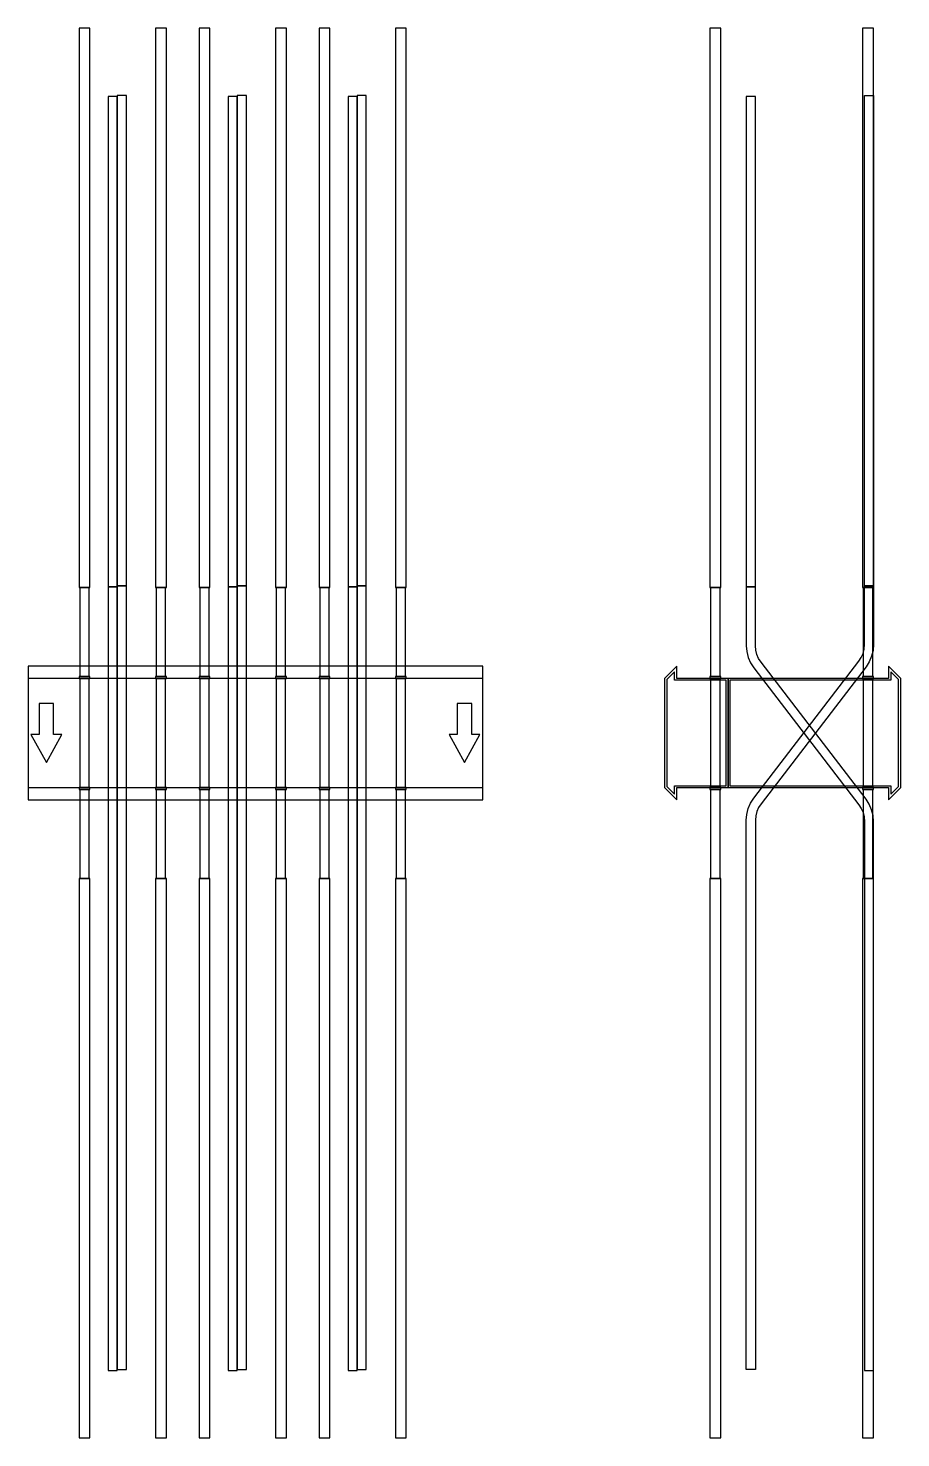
# Model space of a CAD drawing. Extents: x 0 to 960, y -775 to 775.
import ezdxf

# ---------------------------------------------------------------- set-up
doc = ezdxf.new("R2010")
doc.units = 0
doc.layers.add('Halfen', color=7, linetype='CONTINUOUS')

msp = doc.modelspace()

# ---------------------------------------------------------------- linework, layer by layer
at = {"layer": 'Halfen', "color": 7}
for points in [[(68, 160), (68, 775), (56, 775), (56, 160)], [(152, 160), (152, 775), (140, 775), (140, 160)], [(200, 160), (200, 775), (188, 775), (188, 160)], [(284, 160), (284, 775), (272, 775), (272, 160)], [(332, 160), (332, 775), (320, 775), (320, 160)], [(416, 160), (416, 775), (404, 775), (404, 160)], [(762, 160), (762, 775), (750, 775), (750, 160)], [(930, 160), (930, 775), (918, 775), (918, 160)], [(98, 160.757), (98, 699.757), (88, 699.757), (88, 160.757)], [(108, 161.923), (108, 700.923), (98, 700.923), (98, 161.923)], [(230, 160.757), (230, 699.757), (220, 699.757), (220, 160.757)], [(240, 161.923), (240, 700.923), (230, 700.923), (230, 161.923)], [(362, 160.757), (362, 699.757), (352, 699.757), (352, 160.757)], [(372, 161.923), (372, 700.923), (362, 700.923), (362, 161.923)], [(800, 160.757), (800, 699.757), (790, 699.757), (790, 160.757)], [(920, 161.923), (920, 700.923), (930, 700.923), (930, 161.923)], [(67.25, 62), (67.25, 160), (56.75, 160), (56.75, 62)], [(98, -700.923), (98, 160.757), (88, 160.757), (88, -700.923)], [(108, -699.757), (108, 161.923), (98, 161.923), (98, -699.757)], [(151.25, 62), (151.25, 160), (140.75, 160), (140.75, 62)], [(199.25, 62), (199.25, 160), (188.75, 160), (188.75, 62)], [(230, -700.923), (230, 160.757), (220, 160.757), (220, -700.923)], [(240, -699.757), (240, 161.923), (230, 161.923), (230, -699.757)], [(283.25, 62), (283.25, 160), (272.75, 160), (272.75, 62)], [(331.25, 62), (331.25, 160), (320.75, 160), (320.75, 62)], [(362, -700.923), (362, 160.757), (352, 160.757), (352, -700.923)], [(372, -699.757), (372, 161.923), (362, 161.923), (362, -699.757)], [(415.25, 62), (415.25, 160), (404.75, 160), (404.75, 62)], [(761.25, 62), (761.25, 160), (750.75, 160), (750.75, 62)], [(790, -699.757), (790, -96.007), (790.534, -89.492), (792.123, -83.15), (794.723, -77.152), (798.266, -71.657), (913.801, 78.911), (916.458, 83.032), (918.408, 87.53), (919.599, 92.287), (920, 97.174), (920, 161.923), (930, 161.923), (930, 97.174), (929.466, 90.658), (927.877, 84.316), (925.277, 78.318), (921.734, 72.823), (806.199, -77.745), (803.542, -81.866), (801.592, -86.364), (800.401, -91.121), (800, -96.007), (800, -699.757)], [(930, -700.923), (930, -97.174), (929.466, -90.658), (927.877, -84.316), (925.277, -78.318), (921.734, -72.823), (806.199, 77.745), (803.542, 81.865), (801.592, 86.364), (800.401, 91.121), (800, 96.007), (800, 160.757), (790, 160.757), (790, 96.007), (790.534, 89.492), (792.123, 83.15), (794.723, 77.152), (798.266, 71.657), (913.801, -78.911), (916.458, -83.032), (918.408, -87.531), (919.599, -92.287), (920, -97.174), (920, -700.923)], [(929.25, 62), (929.25, 160), (918.75, 160), (918.75, 62)], [(0, -73.5), (500, -73.5), (500, 73.5), (0, 73.5)], [(68, 60), (68, 62), (56, 62), (56, 60)], [(152, 60), (152, 62), (140, 62), (140, 60)], [(200, 60), (200, 62), (188, 62), (188, 60)], [(284, 60), (284, 62), (272, 62), (272, 60)], [(332, 60), (332, 62), (320, 62), (320, 60)], [(416, 60), (416, 62), (404, 62), (404, 60)], [(770, -60), (770, 60), (713.5, 60), (713.5, 73.5), (700, 60), (700, -60), (713.5, -73.5), (713.5, -60)], [(768, -58), (768, 58), (711, 58), (711, 67.25), (702.5, 58.75), (702.5, -58.75), (711, -67.25), (711, -58)], [(762, 60), (762, 62), (750, 62), (750, 60)], [(960, -60), (960, 60), (946.5, 73.5), (946.5, 60), (770, 60), (770, -60), (946.5, -60), (946.5, -73.5)], [(957.5, -58.75), (957.5, 58.75), (949, 67.25), (949, 58), (772, 58), (772, -58), (949, -58), (949, -67.25)], [(930, 60), (930, 62), (918, 62), (918, 60)], [(0, -60), (500, -60), (500, 60), (0, 60)], [(67.25, -60), (67.25, 60), (56.75, 60), (56.75, -60)], [(151.25, -60), (151.25, 60), (140.75, 60), (140.75, -60)], [(199.25, -60), (199.25, 60), (188.75, 60), (188.75, -60)], [(283.25, -60), (283.25, 60), (272.75, 60), (272.75, -60)], [(331.25, -60), (331.25, 60), (320.75, 60), (320.75, -60)], [(415.25, -60), (415.25, 60), (404.75, 60), (404.75, -60)], [(761.25, -60), (761.25, 60), (750.75, 60), (750.75, -60)], [(929.25, -60), (929.25, 60), (918.75, 60), (918.75, -60)], [(20, -32.5), (37, -1.5), (28, -1.5), (28, 32.5), (12, 32.5), (12, -1.5), (3, -1.5)], [(480, -32.5), (497, -1.5), (488, -1.5), (488, 32.5), (472, 32.5), (472, -1.5), (463, -1.5)], [(68, -62), (68, -60), (56, -60), (56, -62)], [(67.25, -160), (67.25, -62), (56.75, -62), (56.75, -160)], [(152, -62), (152, -60), (140, -60), (140, -62)], [(151.25, -160), (151.25, -62), (140.75, -62), (140.75, -160)], [(200, -62), (200, -60), (188, -60), (188, -62)], [(199.25, -160), (199.25, -62), (188.75, -62), (188.75, -160)], [(284, -62), (284, -60), (272, -60), (272, -62)], [(283.25, -160), (283.25, -62), (272.75, -62), (272.75, -160)], [(332, -62), (332, -60), (320, -60), (320, -62)], [(331.25, -160), (331.25, -62), (320.75, -62), (320.75, -160)], [(416, -62), (416, -60), (404, -60), (404, -62)], [(415.25, -160), (415.25, -62), (404.75, -62), (404.75, -160)], [(762, -62), (762, -60), (750, -60), (750, -62)], [(761.25, -160), (761.25, -62), (750.75, -62), (750.75, -160)], [(930, -62), (930, -60), (918, -60), (918, -62)], [(929.25, -160), (929.25, -62), (918.75, -62), (918.75, -160)], [(68, -775), (68, -160), (56, -160), (56, -775)], [(152, -775), (152, -160), (140, -160), (140, -775)], [(200, -775), (200, -160), (188, -160), (188, -775)], [(284, -775), (284, -160), (272, -160), (272, -775)], [(332, -775), (332, -160), (320, -160), (320, -775)], [(416, -775), (416, -160), (404, -160), (404, -775)], [(762, -775), (762, -160), (750, -160), (750, -775)], [(930, -775), (930, -160), (918, -160), (918, -775)]]:
    msp.add_lwpolyline(points, close=True, dxfattribs=at)

doc.saveas('drawing.dxf')
